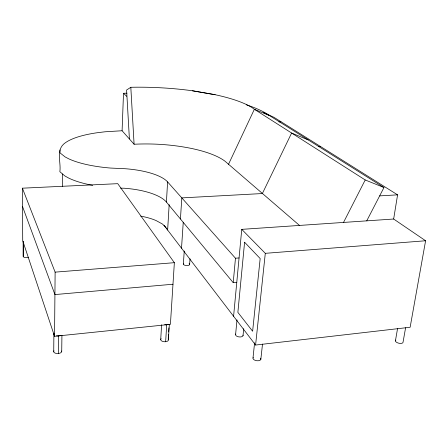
<?xml version="1.0" encoding="UTF-8"?>
<svg xmlns="http://www.w3.org/2000/svg" width="448" height="448" viewBox="0 0 448 448"><rect width="100%" height="100%" fill="white"/><g stroke="black" fill="none" stroke-linecap="round" stroke-linejoin="round"><path stroke-width="0.67" d="M28.403 257.326A3.226 1.322 -1.2 0 1 25.194 257.561A3.226 1.322 -1.2 0 1 23.229 256.542L23.363 241.987M53.732 351.859L53.883 334.286M54.55 336.302L55.121 272.138L22.4 188.188L117.751 183.669L174.362 262.69L170.408 324.346L54.55 336.302L22.719 240.694L22.4 188.188M299.41 225.35L225.008 161.218A73.612 22.725 3.1 0 0 191.262 148.4C172.48 144.609 153.222 143.304 134.092 144.239L122.091 130.749L104.966 131.79L96.97 132.77A80.5 23.75 2.8 0 0 63.37 144.368C56.179 151.385 61.174 162.854 59.858 171.702L64.876 175.952L68.505 177.979A61.152 19.13 2.2 0 0 92.702 185.332M58.391 353.494L58.582 335.888M62.373 186.357L62.518 174.026M61.723 351.54L61.925 335.345M122.091 130.749L123.502 93.285A126.375 32.799 3.2 0 1 126.946 93.195M236.774 282.346L233.218 282.666L166.415 202.07L167.602 181.916A50.45 16.75 2.2 0 0 125.233 168.728L110.622 168.062A61.65 17.97 2.3 0 1 68.785 158.844L65.122 156.929L60.06 152.908L59.954 149.94M160.709 339.674L161.605 324.761M169.165 204.658L167.636 230.054L166.807 228.486M165.648 341.729L166.706 324.733M168.235 338.716L168.493 334.656M168.666 331.946L168.924 327.886M168.358 339.903L169.35 324.324M180.432 218.982L181.815 197.898L262.371 193.542L291.614 133.034L308.174 139.894M181.513 248.192L183.254 222.214M183.35 264.113L184.246 251.037M189.644 264.337L190.036 258.832M233.218 282.666L235.469 258.227L167.602 181.916M233.587 316.277L241.752 229.359L393.652 219.022L425.6 240.761L410.133 327.264L255.59 345.044L164.024 225.333M235.603 334.454L236.998 319.922M243.029 335.658L243.718 328.731M252.997 358.008L254.598 342.798M255.59 345.044L265.3 253.327L241.752 229.359M260.842 359.318L262.506 344.086M393.652 219.022L397.583 194.846L274.058 117.365L263.385 112.426M395.422 340.894L397.55 328.58M405.602 327.718L403.06 342.104A3.898 1.764 12.6 0 1 398.401 343.112A3.898 1.764 12.6 0 1 395.858 340.066M228.463 164.416L254.363 109.284L269.69 115.707L383.975 187.527L366.738 220.853M343.521 222.432L365.21 179.962L254.363 109.284A99.574 24.282 3.2 0 0 215.135 94.713L192.489 90.782A99.574 24.282 3.2 0 0 130.816 87.287L126.599 90.02L129.399 138.964M172.978 284.234L54.925 294.577L22.512 206.472M265.3 253.327L425.6 240.761M55.121 272.138L174.362 262.69M235.469 258.227L239.07 257.942M379.652 195.882L397.583 194.846M318.248 146.535L320.281 146.462M278.897 121.895L280.946 121.845M120.501 188.138L124.46 188.244A49.986 17.791 2.1 0 1 166.415 202.07M192.489 90.782L215.135 94.713M365.21 179.962L383.975 187.527M123.502 93.285L126.694 96.303M166.085 227.455L162.389 224L155.977 220.511A42.773 16.486 2.2 0 0 140.683 216.126M130.816 87.287L134.092 144.239M23.229 256.542L23.139 241.618L23.139 241.954A3.248 1.277 -1 0 0 23.358 242.273M61.678 350.991A4.032 2.106 -1.6 0 1 57.333 353.539A4.032 2.106 -1.6 0 1 53.934 350.773M60.497 335.406A4.066 2.038 -1.3 0 1 56.476 335.821M54.191 334.79A4.066 2.038 -1.3 0 1 54.085 333.234M168.19 339.388A3.83 1.96 3.6 0 1 164.153 341.734A3.83 1.96 3.6 0 1 161.168 338.71M168.403 324.285A3.864 1.898 3.6 0 1 164.702 324.671M260.551 358.226A3.982 2.061 8 0 1 256.956 360.752A3.982 2.061 8 0 1 253.26 357.51M243.034 335.166A3.769 1.87 6.8 0 1 238.784 336.874A3.769 1.87 6.8 0 1 235.872 334.006M246.434 104.826A117.779 29.781 3.2 0 1 269.69 115.707M189.129 263.654A3.158 1.333 4.1 0 1 187.09 265.574A3.158 1.333 4.1 0 1 183.417 263.771M244.591 242.228L237.871 312.362L252.627 331.24L260.17 258.546L244.591 242.228"/></g></svg>
